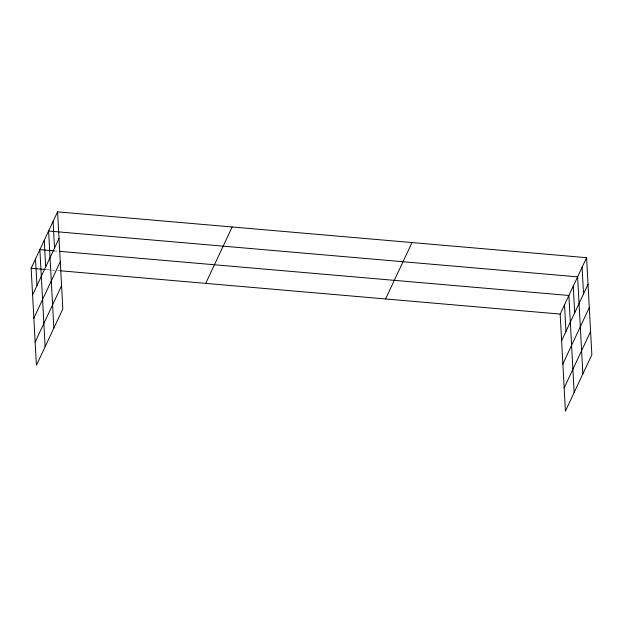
<?xml version="1.0" encoding="UTF-8"?>
<svg xmlns="http://www.w3.org/2000/svg" width="623" height="623" viewBox="0 0 623 623"><rect width="100%" height="100%" fill="white"/><g stroke="black" fill="none" stroke-linecap="round" stroke-linejoin="round"><path stroke-width="0.47" stroke-dasharray="3.12 2.34" d="M54.108 250.874L58.85 251.287M46.328 269.564L56.763 270.475M57.713 270.553L59.613 270.717"/><path stroke-width="0.93" d="M57.581 211.851L62.837 308.915L36.407 365.319L31.15 268.256L57.581 211.851L586.593 257.681L591.85 354.744L565.419 411.149L560.163 314.085L586.593 257.681M32.591 294.905L59.021 238.5M33.852 318.143L60.283 261.738M35.145 342.082L61.584 285.677M205.722 283.379L232.153 226.974M385.59 298.962L412.021 242.549M561.603 340.734L588.034 284.329M562.865 363.972L589.296 307.567M564.158 387.911L590.588 331.506M54.108 250.874L39.872 249.636L45.129 346.707M59.8 251.365L568.885 295.466L574.141 392.537M31.15 268.256L45.378 269.486M60.563 270.803L560.163 314.085M582.1 267.267L583.541 293.916M582.863 373.925L577.607 276.853L48.594 231.024L53.851 328.095M573.246 286.159L574.686 312.816M564.524 304.772L565.964 331.428M53.087 221.438L54.528 248.086M44.233 240.33L45.674 266.987M35.511 258.95L36.952 285.599"/></g></svg>
